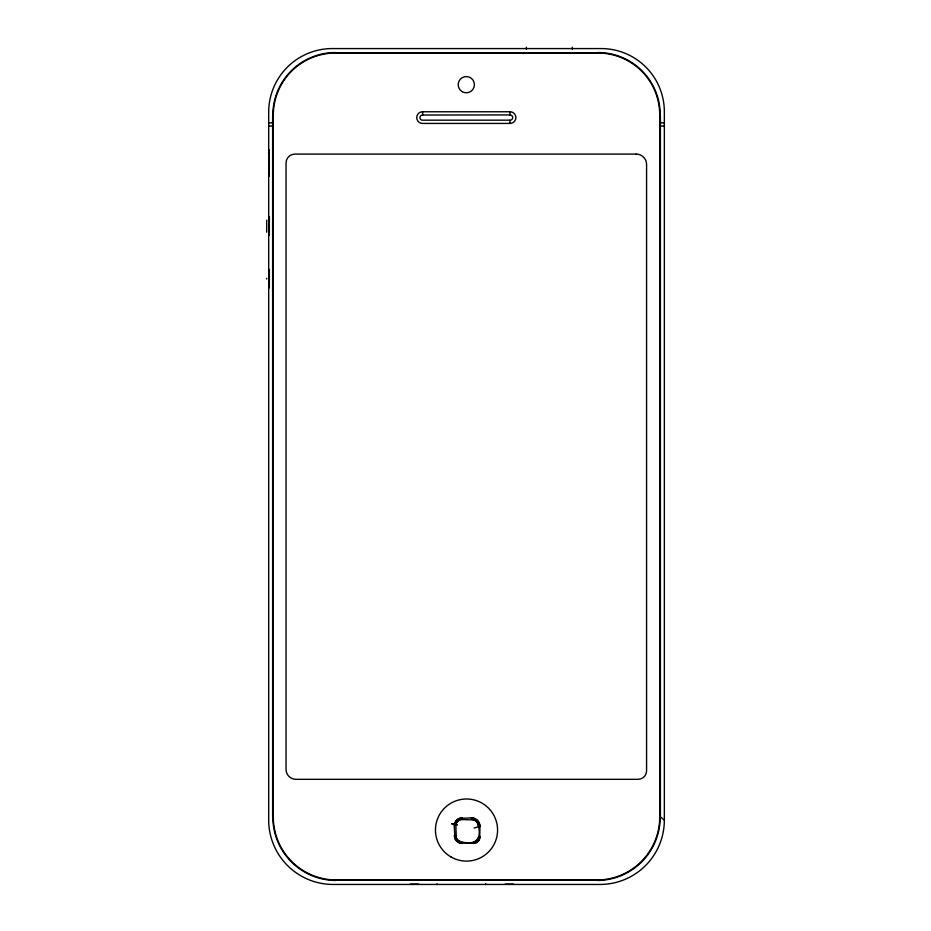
<?xml version="1.0" encoding="UTF-8"?>
<svg xmlns="http://www.w3.org/2000/svg" width="931" height="931" viewBox="0 0 931 931"><rect width="100%" height="100%" fill="white"/><g stroke="black" fill="none" stroke-linecap="round" stroke-linejoin="round"><path stroke-width="1.4" d="M454.293 825.913L454.91 822.829A8.03 8.007 -52.5 0 1 456.656 820.211A8.03 8.007 -37.5 0 1 459.274 818.454L471.493 817.872A7.506 7.471 22.5 0 1 474.216 818.407L474.531 818.512A8.763 8.728 37.5 0 1 477.382 820.42A8.763 8.728 52.5 0 1 479.29 823.272L479.395 823.598A7.506 7.471 67.5 0 1 479.942 826.321L479.721 838.319A6.971 6.948 -52.5 0 1 477.906 841.461A6.971 6.948 -37.5 0 1 474.775 843.277L459.355 842.881A8.17 8.135 37.5 0 1 456.702 841.112A8.17 8.135 52.5 0 1 454.922 838.447L454.293 825.913A8.065 8.065 0 0 1 462.358 817.849M455.853 825.052L456.306 837.877A6.692 6.68 52.5 0 0 457.749 840.053A6.692 6.68 37.5 0 0 459.926 841.508C475.869 845.802 482.374 839.913 477.906 823.854A7.285 7.273 52.5 0 0 476.323 821.479A7.285 7.273 37.5 0 0 473.96 819.897L460.659 819.559A6.564 6.54 -37.5 0 0 457.715 821.27A6.564 6.54 -52.5 0 0 456.015 824.214L455.853 825.052A6.575 6.575 0 0 1 461.508 819.396M509.851 114.92L510.747 115.037A2.653 2.653 0 0 1 510.747 120.169L421.871 120.169A2.653 2.653 0 0 1 421.871 115.037L509.851 114.92L510.06 111.767L422.558 111.767A5.83 5.83 0 0 0 416.727 117.597A5.83 5.83 0 0 0 422.558 123.427L510.06 123.427A5.83 5.83 0 0 0 515.89 117.597A5.83 5.83 0 0 0 510.06 111.767M474.123 828.02L479.942 826.321M454.572 823.819L451.64 823.83L457.424 824.808L454.526 824.075M335.486 52.753L597.539 52.753M335.497 53.242L597.527 53.242M268.687 122.845L272.62 122.845M660.405 122.845L664.338 122.845M268.687 126.046L272.62 126.046M660.405 126.046L664.338 126.046M269.152 149.844L269.152 176.18M268.477 152.626L269.362 152.626M268.477 173.562L269.362 173.562M266.731 220.077L266.662 232.226M266.731 278.288L266.662 278.963M335.509 879.783L597.516 879.783M335.486 880.272L597.539 880.272M410.327 884.113L418.729 884.113M505.219 884.113L513.563 884.113M664.338 820.304L664.338 112.721A63.192 63.192 0 0 0 600.204 48.575L332.833 48.575A63.599 63.599 0 0 0 268.687 112.721L268.687 820.304A64.414 64.414 0 0 0 332.833 884.45L600.204 884.45A64.344 64.344 0 0 0 664.338 820.304L660.405 816.766L660.405 116.259M509.851 120.285L510.06 123.427M422.558 111.767L422.767 114.92M659.916 116.27L659.916 816.755M572.309 47.225L572.309 49.25M526.387 47.225L526.387 49.25M485.749 883.775L485.749 884.45M437.093 883.775L437.046 884.45M273.109 116.27L273.109 816.755M272.62 116.259L272.62 816.766M269.362 216.76L269.362 235.171M269.362 269.431L269.362 287.83M597.539 52.543A62.249 62.249 0 0 1 660.184 116.247M335.486 880.482A63.459 63.459 0 0 1 272.83 816.766M597.527 53.032A61.772 61.772 0 0 1 659.695 116.259M272.83 116.247A62.656 62.656 0 0 1 335.486 52.543M273.318 116.27A62.168 62.168 0 0 1 335.497 53.032M660.195 816.766A63.389 63.389 0 0 1 597.539 880.482M335.497 879.993A62.971 62.971 0 0 1 273.318 816.755M659.707 816.755A62.901 62.901 0 0 1 597.527 879.993M461.625 841.961A6.703 6.703 0 0 1 455.853 836.189M478.418 837.225A5.505 5.505 0 0 1 473.681 841.973M462.498 843.509A8.204 8.204 0 0 1 454.293 835.316M479.965 836.515A7.006 7.006 0 0 1 472.96 843.509M471.167 817.849A8.798 8.798 0 0 1 479.965 826.647M472.11 819.408A7.308 7.308 0 0 1 478.406 825.692M636.222 154.092L294.883 154.092A8.845 8.845 0 0 0 286.038 162.937L286.038 769.483A9.834 9.834 0 0 0 295.86 779.317L638.107 779.317A8.472 8.472 0 0 0 646.58 770.845L646.58 164.45A10.357 10.357 0 0 0 636.222 154.092M450.988 856.951A31.06 31.06 0 0 0 497.573 830.056A31.06 31.06 0 0 0 450.988 803.15A31.06 31.06 0 0 0 450.988 856.951M462.253 91.692A8.1 8.1 0 0 0 474.414 84.674A8.1 8.1 0 0 0 462.253 77.657A8.1 8.1 0 0 0 462.253 91.692"/></g></svg>
